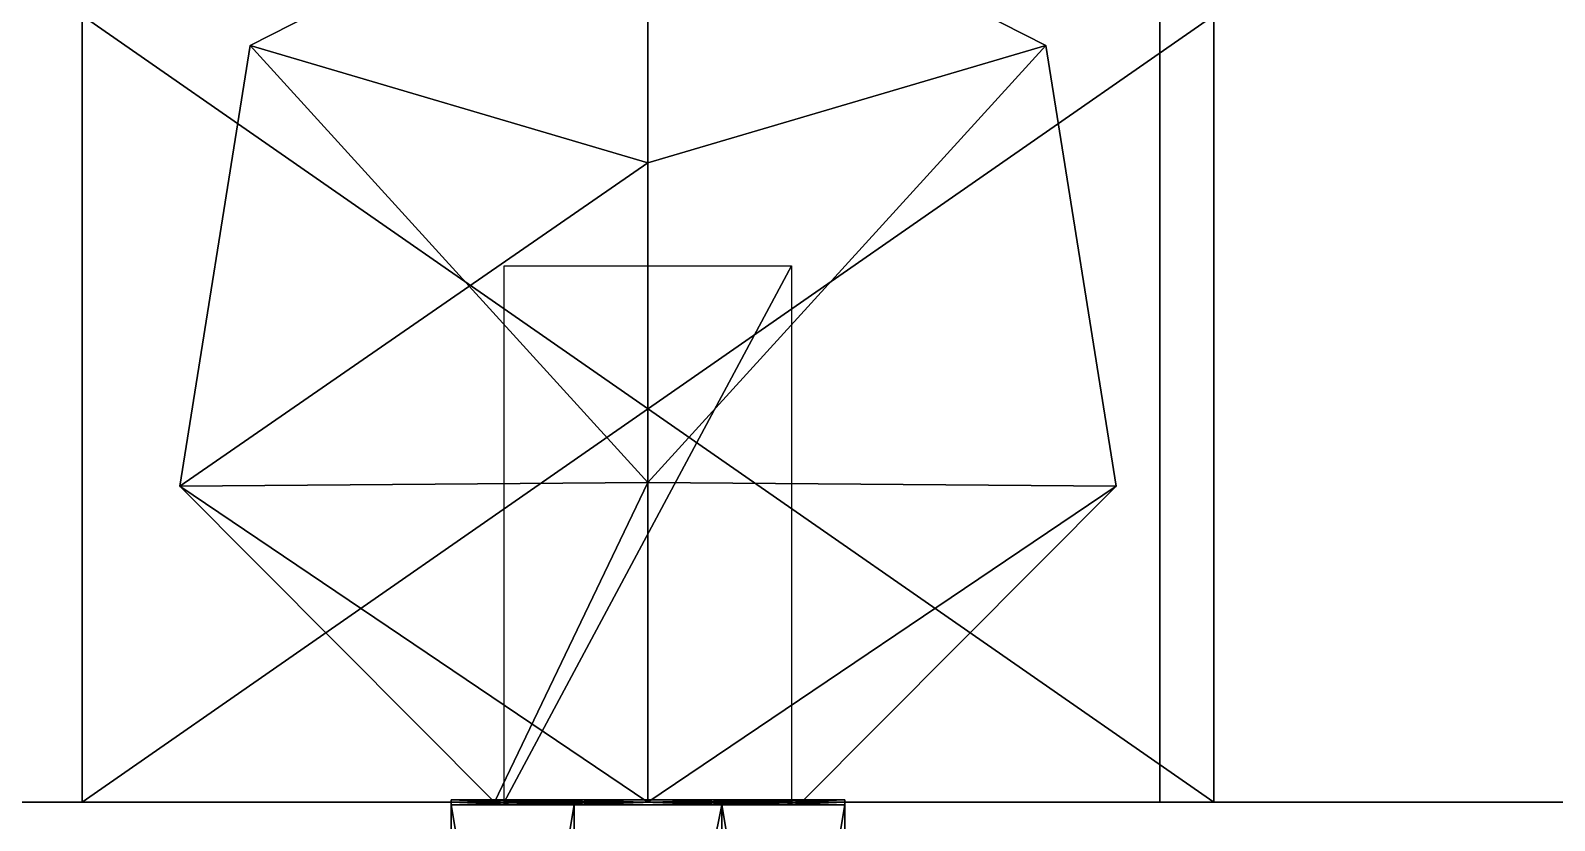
# Model space of a CAD drawing. Extents: x 0 to 4956, y -4930 to 0.
# Drawn here: x 169.05 to 200.02, y -978.37 to -962.31 of the extents above; entities that cross this region are included whole.
import ezdxf

# ---------------------------------------------------------------- set-up
doc = ezdxf.new("R2010")
doc.units = 0
for name, color, linetype in [('LAYER0', 7, 'CONTINUOUS'), ('LAYER147', 7, 'CONTINUOUS'), ('LAYER151', 7, 'CONTINUOUS'), ('LAYER160', 7, 'CONTINUOUS'), ('LAYER172', 7, 'CONTINUOUS'), ('LAYER174', 7, 'CONTINUOUS'), ('LAYER181', 7, 'CONTINUOUS'), ('LAYER182', 254, 'CONTINUOUS'), ('LAYER272', 7, 'CONTINUOUS'), ('LAYER279', 7, 'CONTINUOUS'), ('LAYER280', 254, 'CONTINUOUS'), ('LAYER286', 7, 'CONTINUOUS'), ('LAYER293', 7, 'CONTINUOUS'), ('LAYER294', 254, 'CONTINUOUS'), ('LAYER300', 7, 'CONTINUOUS'), ('LAYER307', 7, 'CONTINUOUS'), ('LAYER308', 254, 'CONTINUOUS'), ('LAYER643', 7, 'CONTINUOUS')]:
    doc.layers.add(name, color=color, linetype=linetype)

msp = doc.modelspace()

# ---------------------------------------------------------------- linework, layer by layer
at = {"layer": 'LAYER0', "invisible_edges": 1}
for points in [[(4956, 0), (0, -4930), (0, 0), (4956, 0)], [(4956, -4930, 5), (0, 0, 5), (0, -4930, 5), (4956, -4930, 5)], [(0, 0, 5), (4956, -4930, 5), (4956, 0, 5), (0, 0, 5)], [(0, -4930), (4956, 0), (4956, -4930), (0, -4930)]]:
    msp.add_3dface(points, dxfattribs=at)
at = {"layer": 'LAYER147', "invisible_edges": 1}
for points in [[(120, -978, 2545), (670, -978, 5), (120, -978, 5), (120, -978, 2545)], [(670, -978, 5), (120, -978, 2545), (670, -978, 2545), (670, -978, 5)], [(120, -996, 5), (670, -978, 5), (670, -996, 5), (120, -996, 5)], [(670, -978, 5), (120, -996, 5), (120, -978, 5), (670, -978, 5)], [(120, -978, 2545), (670, -996, 2545), (670, -978, 2545), (120, -978, 2545)], [(670, -996, 2545), (120, -978, 2545), (120, -996, 2545), (670, -996, 2545)]]:
    msp.add_3dface(points, dxfattribs=at)
at = {"layer": 'LAYER151', "invisible_edges": 1}
for points in [[(120, -588, 85), (670, -978, 85), (120, -978, 85), (120, -588, 85)], [(670, -978, 85), (120, -588, 85), (670, -588, 85), (670, -978, 85)], [(670, -588, 103), (120, -978, 103), (670, -978, 103), (670, -588, 103)], [(120, -978, 103), (670, -588, 103), (120, -588, 103), (120, -978, 103)], [(120, -978, 103), (670, -978, 85), (670, -978, 103), (120, -978, 103)], [(670, -978, 85), (120, -978, 103), (120, -978, 85), (670, -978, 85)]]:
    msp.add_3dface(points, dxfattribs=at)
at = {"layer": 'LAYER160', "invisible_edges": 1}
for points in [[(120, -978, 2544), (670, -588, 2544), (120, -588, 2544), (120, -978, 2544)], [(670, -588, 2544), (120, -978, 2544), (670, -978, 2544), (670, -588, 2544)], [(670, -978, 2526), (120, -588, 2526), (670, -588, 2526), (670, -978, 2526)], [(120, -588, 2526), (670, -978, 2526), (120, -978, 2526), (120, -588, 2526)], [(120, -978, 2544), (670, -978, 2526), (670, -978, 2544), (120, -978, 2544)], [(670, -978, 2526), (120, -978, 2544), (120, -978, 2526), (670, -978, 2526)]]:
    msp.add_3dface(points, dxfattribs=at)
at = {"layer": 'LAYER172', "invisible_edges": 1}
for points in [[(144.6, -978, 1989), (610, -588, 1989), (144.6, -588, 1989), (144.6, -978, 1989)], [(610, -588, 1989), (144.6, -978, 1989), (610, -978, 1989), (610, -588, 1989)], [(610, -978, 1971), (144.6, -588, 1971), (610, -588, 1971), (610, -978, 1971)], [(144.6, -588, 1971), (610, -978, 1971), (144.6, -978, 1971), (144.6, -588, 1971)], [(144.6, -978, 1989), (610, -978, 1971), (610, -978, 1989), (144.6, -978, 1989)], [(610, -978, 1971), (144.6, -978, 1989), (144.6, -978, 1971), (610, -978, 1971)]]:
    msp.add_3dface(points, dxfattribs=at)
at = {"layer": 'LAYER174', "invisible_edges": 1}
for points in [[(144.6, -978, 871), (610, -588, 871), (144.6, -588, 871), (144.6, -978, 871)], [(610, -588, 871), (144.6, -978, 871), (610, -978, 871), (610, -588, 871)], [(610, -978, 853), (144.6, -588, 853), (610, -588, 853), (610, -978, 853)], [(144.6, -588, 853), (610, -978, 853), (144.6, -978, 853), (144.6, -588, 853)], [(144.6, -978, 871), (610, -978, 853), (610, -978, 871), (144.6, -978, 871)], [(610, -978, 853), (144.6, -978, 871), (144.6, -978, 853), (610, -978, 853)]]:
    msp.add_3dface(points, dxfattribs=at)
at = {"layer": 'LAYER181'}
for points in [[(173.5165, -962.613, 867), (181.6, -965, 867), (181.6, -958.5, 867), (173.5165, -962.613, 867)], [(181.6, -958.5, 853), (173.5165, -962.613, 867), (181.6, -958.5, 867), (181.6, -958.5, 853)], [(173.5165, -962.613, 853), (173.5165, -962.613, 867), (181.6, -958.5, 853), (173.5165, -962.613, 853)], [(181.6, -958.5, 853), (173.5165, -962.613, 867), (173.5165, -962.613, 853), (181.6, -958.5, 853)], [(181.6, -958.5, 867), (173.5165, -962.613, 867), (181.6, -958.5, 853), (181.6, -958.5, 867)], [(173.5165, -962.613, 867), (181.6, -958.5, 867), (181.6, -965, 867), (173.5165, -962.613, 867)], [(181.6, -965, 867), (189.6835, -962.613, 867), (181.6, -958.5, 867), (181.6, -965, 867)], [(181.6, -958.5, 867), (189.6835, -962.613, 853), (181.6, -958.5, 853), (181.6, -958.5, 867)], [(189.6835, -962.613, 867), (189.6835, -962.613, 853), (181.6, -958.5, 867), (189.6835, -962.613, 867)], [(189.6835, -962.613, 853), (181.6, -958.5, 867), (181.6, -958.5, 853), (189.6835, -962.613, 853)], [(189.6835, -962.613, 867), (181.6, -958.5, 867), (189.6835, -962.613, 853), (189.6835, -962.613, 867)], [(189.6835, -962.613, 867), (181.6, -958.5, 867), (181.6, -965, 867), (189.6835, -962.613, 867)], [(170.1, -978, 851.01), (193.1, -962, 851.01), (193.1, -978, 851.01), (170.1, -978, 851.01)], [(170.1, -962, 851.01), (193.1, -962, 851.01), (170.1, -978, 851.01), (170.1, -962, 851.01)], [(170.1, -978, 853), (193.1, -962, 853), (193.1, -978, 853), (170.1, -978, 853)], [(170.1, -962, 853), (193.1, -962, 853), (170.1, -978, 853), (170.1, -962, 853)], [(170.1, -962, 853), (170.1, -978, 851.01), (170.1, -962, 851.01), (170.1, -962, 853)], [(170.1, -978, 853), (170.1, -978, 851.01), (170.1, -962, 853), (170.1, -978, 853)], [(193.1, -962, 851.01), (170.1, -978, 851.01), (170.1, -962, 851.01), (193.1, -962, 851.01)], [(193.1, -978, 851.01), (170.1, -978, 851.01), (193.1, -962, 851.01), (193.1, -978, 851.01)], [(170.1, -978, 851.01), (170.1, -962, 853), (170.1, -962, 851.01), (170.1, -978, 851.01)], [(170.1, -978, 853), (170.1, -962, 853), (170.1, -978, 851.01), (170.1, -978, 853)], [(170.1, -962, 853), (193.1, -978, 853), (193.1, -962, 853), (170.1, -962, 853)], [(170.1, -978, 853), (193.1, -978, 853), (170.1, -962, 853), (170.1, -978, 853)], [(193.1, -962, 851.01), (193.1, -978, 853), (193.1, -978, 851.01), (193.1, -962, 851.01)], [(193.1, -962, 853), (193.1, -978, 853), (193.1, -962, 851.01), (193.1, -962, 853)], [(193.1, -978, 853), (193.1, -962, 851.01), (193.1, -962, 853), (193.1, -978, 853)], [(193.1, -978, 851.01), (193.1, -962, 851.01), (193.1, -978, 853), (193.1, -978, 851.01)], [(172.0825, -971.5686, 867), (181.6, -965, 867), (173.5165, -962.613, 867), (172.0825, -971.5686, 867)], [(173.5165, -962.613, 853), (172.0825, -971.5686, 867), (173.5165, -962.613, 867), (173.5165, -962.613, 853)], [(172.0825, -971.5686, 853), (172.0825, -971.5686, 867), (173.5165, -962.613, 853), (172.0825, -971.5686, 853)], [(173.5165, -962.613, 853), (172.0825, -971.5686, 867), (172.0825, -971.5686, 853), (173.5165, -962.613, 853)], [(173.5165, -962.613, 867), (172.0825, -971.5686, 867), (173.5165, -962.613, 853), (173.5165, -962.613, 867)], [(172.0825, -971.5686, 867), (173.5165, -962.613, 867), (181.6, -971.5, 867), (172.0825, -971.5686, 867)], [(181.6, -971.5, 867), (173.5165, -962.613, 867), (181.6, -965, 867), (181.6, -971.5, 867)], [(181.6, -971.5, 867), (189.6835, -962.613, 867), (181.6, -965, 867), (181.6, -971.5, 867)], [(191.1176, -971.5686, 867), (189.6835, -962.613, 867), (181.6, -971.5, 867), (191.1176, -971.5686, 867)], [(181.6, -971.5, 867), (189.6835, -962.613, 867), (181.6, -965, 867), (181.6, -971.5, 867)], [(191.1176, -971.5686, 867), (189.6835, -962.613, 867), (181.6, -971.5, 867), (191.1176, -971.5686, 867)], [(189.6835, -962.613, 867), (191.1176, -971.5686, 853), (189.6835, -962.613, 853), (189.6835, -962.613, 867)], [(191.1176, -971.5686, 867), (191.1176, -971.5686, 853), (189.6835, -962.613, 867), (191.1176, -971.5686, 867)], [(191.1176, -971.5686, 853), (189.6835, -962.613, 867), (189.6835, -962.613, 853), (191.1176, -971.5686, 853)], [(191.1176, -971.5686, 867), (189.6835, -962.613, 867), (191.1176, -971.5686, 853), (191.1176, -971.5686, 867)], [(181.6, -971.5, 867), (181.6, -965, 867), (172.0825, -971.5686, 867), (181.6, -971.5, 867)], [(184.5198, -967.0916, 851), (178.6802, -978, 851), (178.6802, -967.0916, 851), (184.5198, -967.0916, 851)], [(184.5198, -978, 851), (178.6802, -978, 851), (184.5198, -967.0916, 851), (184.5198, -978, 851)], [(178.4775, -978, 867), (181.6, -971.5, 867), (172.0825, -971.5686, 867), (178.4775, -978, 867)], [(181.6, -978, 867), (172.0825, -971.5686, 867), (181.6, -971.5, 867), (181.6, -978, 867)], [(172.0825, -971.5686, 853), (178.4775, -978, 867), (172.0825, -971.5686, 867), (172.0825, -971.5686, 853)], [(178.4775, -978, 853), (178.4775, -978, 867), (172.0825, -971.5686, 853), (178.4775, -978, 853)], [(172.0825, -971.5686, 853), (178.4775, -978, 867), (178.4775, -978, 853), (172.0825, -971.5686, 853)], [(172.0825, -971.5686, 867), (178.4775, -978, 867), (172.0825, -971.5686, 853), (172.0825, -971.5686, 867)], [(178.4775, -978, 867), (172.0825, -971.5686, 867), (181.6, -978, 867), (178.4775, -978, 867)], [(181.6, -978, 867), (181.6, -971.5, 867), (178.4775, -978, 867), (181.6, -978, 867)], [(181.6, -978, 867), (191.1176, -971.5686, 867), (181.6, -971.5, 867), (181.6, -978, 867)], [(181.6, -978, 867), (191.1176, -971.5686, 867), (181.6, -971.5, 867), (181.6, -978, 867)], [(184.7225, -978, 867), (191.1176, -971.5686, 867), (181.6, -978, 867), (184.7225, -978, 867)], [(184.7225, -978, 867), (191.1176, -971.5686, 867), (181.6, -978, 867), (184.7225, -978, 867)], [(191.1176, -971.5686, 853), (184.7225, -978, 867), (184.7225, -978, 853), (191.1176, -971.5686, 853)], [(191.1176, -971.5686, 867), (184.7225, -978, 867), (191.1176, -971.5686, 853), (191.1176, -971.5686, 867)], [(184.7225, -978, 853), (191.1176, -971.5686, 867), (191.1176, -971.5686, 853), (184.7225, -978, 853)], [(184.7225, -978, 867), (191.1176, -971.5686, 867), (184.7225, -978, 853), (184.7225, -978, 867)], [(193.1, -978, 851.01), (170.1, -978, 853), (170.1, -978, 851.01), (193.1, -978, 851.01)], [(193.1, -978, 853), (170.1, -978, 853), (193.1, -978, 851.01), (193.1, -978, 853)], [(170.1, -978, 851.01), (193.1, -978, 853), (193.1, -978, 851.01), (170.1, -978, 851.01)], [(170.1, -978, 853), (193.1, -978, 853), (170.1, -978, 851.01), (170.1, -978, 853)], [(184.7225, -978, 867), (178.4775, -978, 853), (184.7225, -978, 853), (184.7225, -978, 867)], [(178.4775, -978, 867), (178.4775, -978, 853), (184.7225, -978, 867), (178.4775, -978, 867)], [(178.4775, -978, 853), (184.7225, -978, 867), (184.7225, -978, 853), (178.4775, -978, 853)], [(178.4775, -978, 867), (184.7225, -978, 867), (178.4775, -978, 853), (178.4775, -978, 867)]]:
    msp.add_3dface(points, dxfattribs=at)
at = {"layer": 'LAYER182'}
for points in [[(180.1, -977.95, 861.8301), (177.6, -978.05, 858.5), (180.1, -978.05, 861.8301), (180.1, -977.95, 861.8301)], [(177.6, -977.95, 858.5), (177.6, -978.05, 858.5), (180.1, -977.95, 861.8301), (177.6, -977.95, 858.5)], [(177.6, -977.95, 858.5), (180.1, -978.05, 855.1699), (177.6, -978.05, 858.5), (177.6, -977.95, 858.5)], [(180.1, -977.95, 855.1699), (180.1, -978.05, 855.1699), (177.6, -977.95, 858.5), (180.1, -977.95, 855.1699)], [(185.6, -977.95, 862.5), (177.6, -977.95, 854.5), (177.6, -977.95, 862.5), (185.6, -977.95, 862.5)], [(185.6, -977.95, 854.5), (177.6, -977.95, 854.5), (185.6, -977.95, 862.5), (185.6, -977.95, 854.5)], [(177.6, -978.05, 854.5), (185.6, -977.95, 854.5), (185.6, -978.05, 854.5), (177.6, -978.05, 854.5)], [(177.6, -977.95, 854.5), (185.6, -977.95, 854.5), (177.6, -978.05, 854.5), (177.6, -977.95, 854.5)], [(185.6, -978.05, 862.5), (177.6, -977.95, 862.5), (177.6, -978.05, 862.5), (185.6, -978.05, 862.5)], [(185.6, -977.95, 862.5), (177.6, -977.95, 862.5), (185.6, -978.05, 862.5), (185.6, -977.95, 862.5)], [(177.6, -978.05, 854.5), (177.6, -977.95, 862.5), (177.6, -977.95, 854.5), (177.6, -978.05, 854.5)], [(177.6, -978.05, 862.5), (177.6, -977.95, 862.5), (177.6, -978.05, 854.5), (177.6, -978.05, 862.5)], [(180.1, -978.05, 861.8301), (177.6, -992.95, 858.5), (180.1, -992.95, 861.8301), (180.1, -978.05, 861.8301)], [(177.6, -978.05, 858.5), (177.6, -992.95, 858.5), (180.1, -978.05, 861.8301), (177.6, -978.05, 858.5)], [(177.6, -978.05, 858.5), (180.1, -992.95, 855.1699), (177.6, -992.95, 858.5), (177.6, -978.05, 858.5)], [(180.1, -978.05, 855.1699), (180.1, -992.95, 855.1699), (177.6, -978.05, 858.5), (180.1, -978.05, 855.1699)], [(177.6, -978.05, 862.5), (185.6, -978.05, 854.5), (185.6, -978.05, 862.5), (177.6, -978.05, 862.5)], [(177.6, -978.05, 854.5), (185.6, -978.05, 854.5), (177.6, -978.05, 862.5), (177.6, -978.05, 854.5)], [(180.1, -977.95, 861.8301), (183.1, -978.05, 861.8301), (183.1, -977.95, 861.8301), (180.1, -977.95, 861.8301)], [(180.1, -978.05, 861.8301), (183.1, -978.05, 861.8301), (180.1, -977.95, 861.8301), (180.1, -978.05, 861.8301)], [(180.1, -978.05, 855.1699), (183.1, -977.95, 855.1699), (183.1, -978.05, 855.1699), (180.1, -978.05, 855.1699)], [(180.1, -977.95, 855.1699), (183.1, -977.95, 855.1699), (180.1, -978.05, 855.1699), (180.1, -977.95, 855.1699)], [(180.1, -992.95, 861.8301), (183.1, -978.05, 861.8301), (180.1, -978.05, 861.8301), (180.1, -992.95, 861.8301)], [(183.1, -992.95, 861.8301), (183.1, -978.05, 861.8301), (180.1, -992.95, 861.8301), (183.1, -992.95, 861.8301)], [(180.1, -992.95, 855.1699), (183.1, -978.05, 855.1699), (183.1, -992.95, 855.1699), (180.1, -992.95, 855.1699)], [(180.1, -978.05, 855.1699), (183.1, -978.05, 855.1699), (180.1, -992.95, 855.1699), (180.1, -978.05, 855.1699)], [(183.1, -978.05, 861.8301), (185.6, -977.95, 858.5), (183.1, -977.95, 861.8301), (183.1, -978.05, 861.8301)], [(185.6, -978.05, 858.5), (185.6, -977.95, 858.5), (183.1, -978.05, 861.8301), (185.6, -978.05, 858.5)], [(185.6, -978.05, 858.5), (183.1, -977.95, 855.1699), (185.6, -977.95, 858.5), (185.6, -978.05, 858.5)], [(183.1, -978.05, 855.1699), (183.1, -977.95, 855.1699), (185.6, -978.05, 858.5), (183.1, -978.05, 855.1699)], [(183.1, -992.95, 861.8301), (185.6, -978.05, 858.5), (183.1, -978.05, 861.8301), (183.1, -992.95, 861.8301)], [(185.6, -992.95, 858.5), (185.6, -978.05, 858.5), (183.1, -992.95, 861.8301), (185.6, -992.95, 858.5)], [(185.6, -992.95, 858.5), (183.1, -978.05, 855.1699), (185.6, -978.05, 858.5), (185.6, -992.95, 858.5)], [(183.1, -992.95, 855.1699), (183.1, -978.05, 855.1699), (185.6, -992.95, 858.5), (183.1, -992.95, 855.1699)], [(185.6, -978.05, 862.5), (185.6, -977.95, 854.5), (185.6, -977.95, 862.5), (185.6, -978.05, 862.5)], [(185.6, -978.05, 854.5), (185.6, -977.95, 854.5), (185.6, -978.05, 862.5), (185.6, -978.05, 854.5)]]:
    msp.add_3dface(points, dxfattribs=at)
at = {"layer": 'LAYER272', "invisible_edges": 1}
for points in [[(144.6, -978, 487), (610, -588, 487), (144.6, -588, 487), (144.6, -978, 487)], [(610, -588, 487), (144.6, -978, 487), (610, -978, 487), (610, -588, 487)], [(610, -978, 469), (144.6, -588, 469), (610, -588, 469), (610, -978, 469)], [(144.6, -588, 469), (610, -978, 469), (144.6, -978, 469), (144.6, -588, 469)], [(144.6, -978, 487), (610, -978, 469), (610, -978, 487), (144.6, -978, 487)], [(610, -978, 469), (144.6, -978, 487), (144.6, -978, 469), (610, -978, 469)]]:
    msp.add_3dface(points, dxfattribs=at)
at = {"layer": 'LAYER279'}
for points in [[(173.5165, -962.613, 483), (181.6, -965, 483), (181.6, -958.5, 483), (173.5165, -962.613, 483)], [(181.6, -958.5, 469), (173.5165, -962.613, 483), (181.6, -958.5, 483), (181.6, -958.5, 469)], [(173.5165, -962.613, 469), (173.5165, -962.613, 483), (181.6, -958.5, 469), (173.5165, -962.613, 469)], [(181.6, -958.5, 469), (173.5165, -962.613, 483), (173.5165, -962.613, 469), (181.6, -958.5, 469)], [(181.6, -958.5, 483), (173.5165, -962.613, 483), (181.6, -958.5, 469), (181.6, -958.5, 483)], [(173.5165, -962.613, 483), (181.6, -958.5, 483), (181.6, -965, 483), (173.5165, -962.613, 483)], [(181.6, -965, 483), (189.6835, -962.613, 483), (181.6, -958.5, 483), (181.6, -965, 483)], [(181.6, -958.5, 483), (189.6835, -962.613, 469), (181.6, -958.5, 469), (181.6, -958.5, 483)], [(189.6835, -962.613, 483), (189.6835, -962.613, 469), (181.6, -958.5, 483), (189.6835, -962.613, 483)], [(189.6835, -962.613, 469), (181.6, -958.5, 483), (181.6, -958.5, 469), (189.6835, -962.613, 469)], [(189.6835, -962.613, 483), (181.6, -958.5, 483), (189.6835, -962.613, 469), (189.6835, -962.613, 483)], [(189.6835, -962.613, 483), (181.6, -958.5, 483), (181.6, -965, 483), (189.6835, -962.613, 483)], [(170.1, -978, 467.01), (193.1, -962, 467.01), (193.1, -978, 467.01), (170.1, -978, 467.01)], [(170.1, -962, 467.01), (193.1, -962, 467.01), (170.1, -978, 467.01), (170.1, -962, 467.01)], [(170.1, -978, 469), (193.1, -962, 469), (193.1, -978, 469), (170.1, -978, 469)], [(170.1, -962, 469), (193.1, -962, 469), (170.1, -978, 469), (170.1, -962, 469)], [(170.1, -962, 469), (170.1, -978, 467.01), (170.1, -962, 467.01), (170.1, -962, 469)], [(170.1, -978, 469), (170.1, -978, 467.01), (170.1, -962, 469), (170.1, -978, 469)], [(193.1, -962, 467.01), (170.1, -978, 467.01), (170.1, -962, 467.01), (193.1, -962, 467.01)], [(193.1, -978, 467.01), (170.1, -978, 467.01), (193.1, -962, 467.01), (193.1, -978, 467.01)], [(170.1, -978, 467.01), (170.1, -962, 469), (170.1, -962, 467.01), (170.1, -978, 467.01)], [(170.1, -978, 469), (170.1, -962, 469), (170.1, -978, 467.01), (170.1, -978, 469)], [(170.1, -962, 469), (193.1, -978, 469), (193.1, -962, 469), (170.1, -962, 469)], [(170.1, -978, 469), (193.1, -978, 469), (170.1, -962, 469), (170.1, -978, 469)], [(193.1, -962, 467.01), (193.1, -978, 469), (193.1, -978, 467.01), (193.1, -962, 467.01)], [(193.1, -962, 469), (193.1, -978, 469), (193.1, -962, 467.01), (193.1, -962, 469)], [(193.1, -978, 469), (193.1, -962, 467.01), (193.1, -962, 469), (193.1, -978, 469)], [(193.1, -978, 467.01), (193.1, -962, 467.01), (193.1, -978, 469), (193.1, -978, 467.01)], [(172.0825, -971.5686, 483), (181.6, -965, 483), (173.5165, -962.613, 483), (172.0825, -971.5686, 483)], [(173.5165, -962.613, 469), (172.0825, -971.5686, 483), (173.5165, -962.613, 483), (173.5165, -962.613, 469)], [(172.0825, -971.5686, 469), (172.0825, -971.5686, 483), (173.5165, -962.613, 469), (172.0825, -971.5686, 469)], [(173.5165, -962.613, 469), (172.0825, -971.5686, 483), (172.0825, -971.5686, 469), (173.5165, -962.613, 469)], [(173.5165, -962.613, 483), (172.0825, -971.5686, 483), (173.5165, -962.613, 469), (173.5165, -962.613, 483)], [(172.0825, -971.5686, 483), (173.5165, -962.613, 483), (181.6, -971.5, 483), (172.0825, -971.5686, 483)], [(181.6, -971.5, 483), (173.5165, -962.613, 483), (181.6, -965, 483), (181.6, -971.5, 483)], [(181.6, -971.5, 483), (189.6835, -962.613, 483), (181.6, -965, 483), (181.6, -971.5, 483)], [(191.1176, -971.5686, 483), (189.6835, -962.613, 483), (181.6, -971.5, 483), (191.1176, -971.5686, 483)], [(181.6, -971.5, 483), (189.6835, -962.613, 483), (181.6, -965, 483), (181.6, -971.5, 483)], [(191.1176, -971.5686, 483), (189.6835, -962.613, 483), (181.6, -971.5, 483), (191.1176, -971.5686, 483)], [(189.6835, -962.613, 483), (191.1176, -971.5686, 469), (189.6835, -962.613, 469), (189.6835, -962.613, 483)], [(191.1176, -971.5686, 483), (191.1176, -971.5686, 469), (189.6835, -962.613, 483), (191.1176, -971.5686, 483)], [(191.1176, -971.5686, 469), (189.6835, -962.613, 483), (189.6835, -962.613, 469), (191.1176, -971.5686, 469)], [(191.1176, -971.5686, 483), (189.6835, -962.613, 483), (191.1176, -971.5686, 469), (191.1176, -971.5686, 483)], [(181.6, -971.5, 483), (181.6, -965, 483), (172.0825, -971.5686, 483), (181.6, -971.5, 483)], [(184.5198, -967.0916, 467), (178.6802, -978, 467), (178.6802, -967.0916, 467), (184.5198, -967.0916, 467)], [(184.5198, -978, 467), (178.6802, -978, 467), (184.5198, -967.0916, 467), (184.5198, -978, 467)], [(178.4775, -978, 483), (181.6, -971.5, 483), (172.0825, -971.5686, 483), (178.4775, -978, 483)], [(181.6, -978, 483), (172.0825, -971.5686, 483), (181.6, -971.5, 483), (181.6, -978, 483)], [(172.0825, -971.5686, 469), (178.4775, -978, 483), (172.0825, -971.5686, 483), (172.0825, -971.5686, 469)], [(178.4775, -978, 469), (178.4775, -978, 483), (172.0825, -971.5686, 469), (178.4775, -978, 469)], [(172.0825, -971.5686, 469), (178.4775, -978, 483), (178.4775, -978, 469), (172.0825, -971.5686, 469)], [(172.0825, -971.5686, 483), (178.4775, -978, 483), (172.0825, -971.5686, 469), (172.0825, -971.5686, 483)], [(178.4775, -978, 483), (172.0825, -971.5686, 483), (181.6, -978, 483), (178.4775, -978, 483)], [(181.6, -978, 483), (181.6, -971.5, 483), (178.4775, -978, 483), (181.6, -978, 483)], [(181.6, -978, 483), (191.1176, -971.5686, 483), (181.6, -971.5, 483), (181.6, -978, 483)], [(181.6, -978, 483), (191.1176, -971.5686, 483), (181.6, -971.5, 483), (181.6, -978, 483)], [(184.7225, -978, 483), (191.1176, -971.5686, 483), (181.6, -978, 483), (184.7225, -978, 483)], [(184.7225, -978, 483), (191.1176, -971.5686, 483), (181.6, -978, 483), (184.7225, -978, 483)], [(191.1176, -971.5686, 469), (184.7225, -978, 483), (184.7225, -978, 469), (191.1176, -971.5686, 469)], [(191.1176, -971.5686, 483), (184.7225, -978, 483), (191.1176, -971.5686, 469), (191.1176, -971.5686, 483)], [(184.7225, -978, 469), (191.1176, -971.5686, 483), (191.1176, -971.5686, 469), (184.7225, -978, 469)], [(184.7225, -978, 483), (191.1176, -971.5686, 483), (184.7225, -978, 469), (184.7225, -978, 483)], [(193.1, -978, 467.01), (170.1, -978, 469), (170.1, -978, 467.01), (193.1, -978, 467.01)], [(193.1, -978, 469), (170.1, -978, 469), (193.1, -978, 467.01), (193.1, -978, 469)], [(170.1, -978, 467.01), (193.1, -978, 469), (193.1, -978, 467.01), (170.1, -978, 467.01)], [(170.1, -978, 469), (193.1, -978, 469), (170.1, -978, 467.01), (170.1, -978, 469)], [(184.7225, -978, 483), (178.4775, -978, 469), (184.7225, -978, 469), (184.7225, -978, 483)], [(178.4775, -978, 483), (178.4775, -978, 469), (184.7225, -978, 483), (178.4775, -978, 483)], [(178.4775, -978, 469), (184.7225, -978, 483), (184.7225, -978, 469), (178.4775, -978, 469)], [(178.4775, -978, 483), (184.7225, -978, 483), (178.4775, -978, 469), (178.4775, -978, 483)]]:
    msp.add_3dface(points, dxfattribs=at)
at = {"layer": 'LAYER280'}
for points in [[(180.1, -977.95, 477.8301), (177.6, -978.05, 474.5), (180.1, -978.05, 477.8301), (180.1, -977.95, 477.8301)], [(177.6, -977.95, 474.5), (177.6, -978.05, 474.5), (180.1, -977.95, 477.8301), (177.6, -977.95, 474.5)], [(177.6, -977.95, 474.5), (180.1, -978.05, 471.1699), (177.6, -978.05, 474.5), (177.6, -977.95, 474.5)], [(180.1, -977.95, 471.1699), (180.1, -978.05, 471.1699), (177.6, -977.95, 474.5), (180.1, -977.95, 471.1699)], [(185.6, -977.95, 478.5), (177.6, -977.95, 470.5), (177.6, -977.95, 478.5), (185.6, -977.95, 478.5)], [(185.6, -977.95, 470.5), (177.6, -977.95, 470.5), (185.6, -977.95, 478.5), (185.6, -977.95, 470.5)], [(177.6, -978.05, 470.5), (185.6, -977.95, 470.5), (185.6, -978.05, 470.5), (177.6, -978.05, 470.5)], [(177.6, -977.95, 470.5), (185.6, -977.95, 470.5), (177.6, -978.05, 470.5), (177.6, -977.95, 470.5)], [(185.6, -978.05, 478.5), (177.6, -977.95, 478.5), (177.6, -978.05, 478.5), (185.6, -978.05, 478.5)], [(185.6, -977.95, 478.5), (177.6, -977.95, 478.5), (185.6, -978.05, 478.5), (185.6, -977.95, 478.5)], [(177.6, -978.05, 470.5), (177.6, -977.95, 478.5), (177.6, -977.95, 470.5), (177.6, -978.05, 470.5)], [(177.6, -978.05, 478.5), (177.6, -977.95, 478.5), (177.6, -978.05, 470.5), (177.6, -978.05, 478.5)], [(180.1, -978.05, 477.8301), (177.6, -992.95, 474.5), (180.1, -992.95, 477.8301), (180.1, -978.05, 477.8301)], [(177.6, -978.05, 474.5), (177.6, -992.95, 474.5), (180.1, -978.05, 477.8301), (177.6, -978.05, 474.5)], [(177.6, -978.05, 474.5), (180.1, -992.95, 471.1699), (177.6, -992.95, 474.5), (177.6, -978.05, 474.5)], [(180.1, -978.05, 471.1699), (180.1, -992.95, 471.1699), (177.6, -978.05, 474.5), (180.1, -978.05, 471.1699)], [(177.6, -978.05, 478.5), (185.6, -978.05, 470.5), (185.6, -978.05, 478.5), (177.6, -978.05, 478.5)], [(177.6, -978.05, 470.5), (185.6, -978.05, 470.5), (177.6, -978.05, 478.5), (177.6, -978.05, 470.5)], [(180.1, -977.95, 477.8301), (183.1, -978.05, 477.8301), (183.1, -977.95, 477.8301), (180.1, -977.95, 477.8301)], [(180.1, -978.05, 477.8301), (183.1, -978.05, 477.8301), (180.1, -977.95, 477.8301), (180.1, -978.05, 477.8301)], [(180.1, -978.05, 471.1699), (183.1, -977.95, 471.1699), (183.1, -978.05, 471.1699), (180.1, -978.05, 471.1699)], [(180.1, -977.95, 471.1699), (183.1, -977.95, 471.1699), (180.1, -978.05, 471.1699), (180.1, -977.95, 471.1699)], [(180.1, -992.95, 477.8301), (183.1, -978.05, 477.8301), (180.1, -978.05, 477.8301), (180.1, -992.95, 477.8301)], [(183.1, -992.95, 477.8301), (183.1, -978.05, 477.8301), (180.1, -992.95, 477.8301), (183.1, -992.95, 477.8301)], [(180.1, -992.95, 471.1699), (183.1, -978.05, 471.1699), (183.1, -992.95, 471.1699), (180.1, -992.95, 471.1699)], [(180.1, -978.05, 471.1699), (183.1, -978.05, 471.1699), (180.1, -992.95, 471.1699), (180.1, -978.05, 471.1699)], [(183.1, -978.05, 477.8301), (185.6, -977.95, 474.5), (183.1, -977.95, 477.8301), (183.1, -978.05, 477.8301)], [(185.6, -978.05, 474.5), (185.6, -977.95, 474.5), (183.1, -978.05, 477.8301), (185.6, -978.05, 474.5)], [(185.6, -978.05, 474.5), (183.1, -977.95, 471.1699), (185.6, -977.95, 474.5), (185.6, -978.05, 474.5)], [(183.1, -978.05, 471.1699), (183.1, -977.95, 471.1699), (185.6, -978.05, 474.5), (183.1, -978.05, 471.1699)], [(183.1, -992.95, 477.8301), (185.6, -978.05, 474.5), (183.1, -978.05, 477.8301), (183.1, -992.95, 477.8301)], [(185.6, -992.95, 474.5), (185.6, -978.05, 474.5), (183.1, -992.95, 477.8301), (185.6, -992.95, 474.5)], [(185.6, -992.95, 474.5), (183.1, -978.05, 471.1699), (185.6, -978.05, 474.5), (185.6, -992.95, 474.5)], [(183.1, -992.95, 471.1699), (183.1, -978.05, 471.1699), (185.6, -992.95, 474.5), (183.1, -992.95, 471.1699)], [(185.6, -978.05, 478.5), (185.6, -977.95, 470.5), (185.6, -977.95, 478.5), (185.6, -978.05, 478.5)], [(185.6, -978.05, 470.5), (185.6, -977.95, 470.5), (185.6, -978.05, 478.5), (185.6, -978.05, 470.5)]]:
    msp.add_3dface(points, dxfattribs=at)
at = {"layer": 'LAYER286', "invisible_edges": 1}
for points in [[(144.6, -978, 1245), (610, -588, 1245), (144.6, -588, 1245), (144.6, -978, 1245)], [(610, -588, 1245), (144.6, -978, 1245), (610, -978, 1245), (610, -588, 1245)], [(610, -978, 1227), (144.6, -588, 1227), (610, -588, 1227), (610, -978, 1227)], [(144.6, -588, 1227), (610, -978, 1227), (144.6, -978, 1227), (144.6, -588, 1227)], [(144.6, -978, 1245), (610, -978, 1227), (610, -978, 1245), (144.6, -978, 1245)], [(610, -978, 1227), (144.6, -978, 1245), (144.6, -978, 1227), (610, -978, 1227)]]:
    msp.add_3dface(points, dxfattribs=at)
at = {"layer": 'LAYER293'}
for points in [[(173.5165, -962.613, 1241), (181.6, -965, 1241), (181.6, -958.5, 1241), (173.5165, -962.613, 1241)], [(181.6, -958.5, 1227), (173.5165, -962.613, 1241), (181.6, -958.5, 1241), (181.6, -958.5, 1227)], [(173.5165, -962.613, 1227), (173.5165, -962.613, 1241), (181.6, -958.5, 1227), (173.5165, -962.613, 1227)], [(181.6, -958.5, 1227), (173.5165, -962.613, 1241), (173.5165, -962.613, 1227), (181.6, -958.5, 1227)], [(181.6, -958.5, 1241), (173.5165, -962.613, 1241), (181.6, -958.5, 1227), (181.6, -958.5, 1241)], [(173.5165, -962.613, 1241), (181.6, -958.5, 1241), (181.6, -965, 1241), (173.5165, -962.613, 1241)], [(181.6, -965, 1241), (189.6835, -962.613, 1241), (181.6, -958.5, 1241), (181.6, -965, 1241)], [(181.6, -958.5, 1241), (189.6835, -962.613, 1227), (181.6, -958.5, 1227), (181.6, -958.5, 1241)], [(189.6835, -962.613, 1241), (189.6835, -962.613, 1227), (181.6, -958.5, 1241), (189.6835, -962.613, 1241)], [(189.6835, -962.613, 1227), (181.6, -958.5, 1241), (181.6, -958.5, 1227), (189.6835, -962.613, 1227)], [(189.6835, -962.613, 1241), (181.6, -958.5, 1241), (189.6835, -962.613, 1227), (189.6835, -962.613, 1241)], [(189.6835, -962.613, 1241), (181.6, -958.5, 1241), (181.6, -965, 1241), (189.6835, -962.613, 1241)], [(170.1, -978, 1225.01), (193.1, -962, 1225.01), (193.1, -978, 1225.01), (170.1, -978, 1225.01)], [(170.1, -962, 1225.01), (193.1, -962, 1225.01), (170.1, -978, 1225.01), (170.1, -962, 1225.01)], [(170.1, -978, 1227), (193.1, -962, 1227), (193.1, -978, 1227), (170.1, -978, 1227)], [(170.1, -962, 1227), (193.1, -962, 1227), (170.1, -978, 1227), (170.1, -962, 1227)], [(170.1, -962, 1227), (170.1, -978, 1225.01), (170.1, -962, 1225.01), (170.1, -962, 1227)], [(170.1, -978, 1227), (170.1, -978, 1225.01), (170.1, -962, 1227), (170.1, -978, 1227)], [(193.1, -962, 1225.01), (170.1, -978, 1225.01), (170.1, -962, 1225.01), (193.1, -962, 1225.01)], [(193.1, -978, 1225.01), (170.1, -978, 1225.01), (193.1, -962, 1225.01), (193.1, -978, 1225.01)], [(170.1, -978, 1225.01), (170.1, -962, 1227), (170.1, -962, 1225.01), (170.1, -978, 1225.01)], [(170.1, -978, 1227), (170.1, -962, 1227), (170.1, -978, 1225.01), (170.1, -978, 1227)], [(170.1, -962, 1227), (193.1, -978, 1227), (193.1, -962, 1227), (170.1, -962, 1227)], [(170.1, -978, 1227), (193.1, -978, 1227), (170.1, -962, 1227), (170.1, -978, 1227)], [(193.1, -962, 1225.01), (193.1, -978, 1227), (193.1, -978, 1225.01), (193.1, -962, 1225.01)], [(193.1, -962, 1227), (193.1, -978, 1227), (193.1, -962, 1225.01), (193.1, -962, 1227)], [(193.1, -978, 1227), (193.1, -962, 1225.01), (193.1, -962, 1227), (193.1, -978, 1227)], [(193.1, -978, 1225.01), (193.1, -962, 1225.01), (193.1, -978, 1227), (193.1, -978, 1225.01)], [(172.0825, -971.5686, 1241), (181.6, -965, 1241), (173.5165, -962.613, 1241), (172.0825, -971.5686, 1241)], [(173.5165, -962.613, 1227), (172.0825, -971.5686, 1241), (173.5165, -962.613, 1241), (173.5165, -962.613, 1227)], [(172.0825, -971.5686, 1227), (172.0825, -971.5686, 1241), (173.5165, -962.613, 1227), (172.0825, -971.5686, 1227)], [(173.5165, -962.613, 1227), (172.0825, -971.5686, 1241), (172.0825, -971.5686, 1227), (173.5165, -962.613, 1227)], [(173.5165, -962.613, 1241), (172.0825, -971.5686, 1241), (173.5165, -962.613, 1227), (173.5165, -962.613, 1241)], [(172.0825, -971.5686, 1241), (173.5165, -962.613, 1241), (181.6, -971.5, 1241), (172.0825, -971.5686, 1241)], [(181.6, -971.5, 1241), (173.5165, -962.613, 1241), (181.6, -965, 1241), (181.6, -971.5, 1241)], [(181.6, -971.5, 1241), (189.6835, -962.613, 1241), (181.6, -965, 1241), (181.6, -971.5, 1241)], [(191.1176, -971.5686, 1241), (189.6835, -962.613, 1241), (181.6, -971.5, 1241), (191.1176, -971.5686, 1241)], [(181.6, -971.5, 1241), (189.6835, -962.613, 1241), (181.6, -965, 1241), (181.6, -971.5, 1241)], [(191.1176, -971.5686, 1241), (189.6835, -962.613, 1241), (181.6, -971.5, 1241), (191.1176, -971.5686, 1241)], [(189.6835, -962.613, 1241), (191.1176, -971.5686, 1227), (189.6835, -962.613, 1227), (189.6835, -962.613, 1241)], [(191.1176, -971.5686, 1241), (191.1176, -971.5686, 1227), (189.6835, -962.613, 1241), (191.1176, -971.5686, 1241)], [(191.1176, -971.5686, 1227), (189.6835, -962.613, 1241), (189.6835, -962.613, 1227), (191.1176, -971.5686, 1227)], [(191.1176, -971.5686, 1241), (189.6835, -962.613, 1241), (191.1176, -971.5686, 1227), (191.1176, -971.5686, 1241)], [(181.6, -971.5, 1241), (181.6, -965, 1241), (172.0825, -971.5686, 1241), (181.6, -971.5, 1241)], [(184.5198, -967.0916, 1225), (178.6802, -978, 1225), (178.6802, -967.0916, 1225), (184.5198, -967.0916, 1225)], [(184.5198, -978, 1225), (178.6802, -978, 1225), (184.5198, -967.0916, 1225), (184.5198, -978, 1225)], [(178.4775, -978, 1241), (181.6, -971.5, 1241), (172.0825, -971.5686, 1241), (178.4775, -978, 1241)], [(181.6, -978, 1241), (172.0825, -971.5686, 1241), (181.6, -971.5, 1241), (181.6, -978, 1241)], [(172.0825, -971.5686, 1227), (178.4775, -978, 1241), (172.0825, -971.5686, 1241), (172.0825, -971.5686, 1227)], [(178.4775, -978, 1227), (178.4775, -978, 1241), (172.0825, -971.5686, 1227), (178.4775, -978, 1227)], [(172.0825, -971.5686, 1227), (178.4775, -978, 1241), (178.4775, -978, 1227), (172.0825, -971.5686, 1227)], [(172.0825, -971.5686, 1241), (178.4775, -978, 1241), (172.0825, -971.5686, 1227), (172.0825, -971.5686, 1241)], [(178.4775, -978, 1241), (172.0825, -971.5686, 1241), (181.6, -978, 1241), (178.4775, -978, 1241)], [(181.6, -978, 1241), (181.6, -971.5, 1241), (178.4775, -978, 1241), (181.6, -978, 1241)], [(181.6, -978, 1241), (191.1176, -971.5686, 1241), (181.6, -971.5, 1241), (181.6, -978, 1241)], [(181.6, -978, 1241), (191.1176, -971.5686, 1241), (181.6, -971.5, 1241), (181.6, -978, 1241)], [(184.7225, -978, 1241), (191.1176, -971.5686, 1241), (181.6, -978, 1241), (184.7225, -978, 1241)], [(184.7225, -978, 1241), (191.1176, -971.5686, 1241), (181.6, -978, 1241), (184.7225, -978, 1241)], [(191.1176, -971.5686, 1227), (184.7225, -978, 1241), (184.7225, -978, 1227), (191.1176, -971.5686, 1227)], [(191.1176, -971.5686, 1241), (184.7225, -978, 1241), (191.1176, -971.5686, 1227), (191.1176, -971.5686, 1241)], [(184.7225, -978, 1227), (191.1176, -971.5686, 1241), (191.1176, -971.5686, 1227), (184.7225, -978, 1227)], [(184.7225, -978, 1241), (191.1176, -971.5686, 1241), (184.7225, -978, 1227), (184.7225, -978, 1241)], [(193.1, -978, 1225.01), (170.1, -978, 1227), (170.1, -978, 1225.01), (193.1, -978, 1225.01)], [(193.1, -978, 1227), (170.1, -978, 1227), (193.1, -978, 1225.01), (193.1, -978, 1227)], [(170.1, -978, 1225.01), (193.1, -978, 1227), (193.1, -978, 1225.01), (170.1, -978, 1225.01)], [(170.1, -978, 1227), (193.1, -978, 1227), (170.1, -978, 1225.01), (170.1, -978, 1227)], [(184.7225, -978, 1241), (178.4775, -978, 1227), (184.7225, -978, 1227), (184.7225, -978, 1241)], [(178.4775, -978, 1241), (178.4775, -978, 1227), (184.7225, -978, 1241), (178.4775, -978, 1241)], [(178.4775, -978, 1227), (184.7225, -978, 1241), (184.7225, -978, 1227), (178.4775, -978, 1227)], [(178.4775, -978, 1241), (184.7225, -978, 1241), (178.4775, -978, 1227), (178.4775, -978, 1241)]]:
    msp.add_3dface(points, dxfattribs=at)
at = {"layer": 'LAYER294'}
for points in [[(180.1, -977.95, 1235.83), (177.6, -978.05, 1232.5), (180.1, -978.05, 1235.83), (180.1, -977.95, 1235.83)], [(177.6, -977.95, 1232.5), (177.6, -978.05, 1232.5), (180.1, -977.95, 1235.83), (177.6, -977.95, 1232.5)], [(177.6, -977.95, 1232.5), (180.1, -978.05, 1229.17), (177.6, -978.05, 1232.5), (177.6, -977.95, 1232.5)], [(180.1, -977.95, 1229.17), (180.1, -978.05, 1229.17), (177.6, -977.95, 1232.5), (180.1, -977.95, 1229.17)], [(185.6, -977.95, 1236.5), (177.6, -977.95, 1228.5), (177.6, -977.95, 1236.5), (185.6, -977.95, 1236.5)], [(185.6, -977.95, 1228.5), (177.6, -977.95, 1228.5), (185.6, -977.95, 1236.5), (185.6, -977.95, 1228.5)], [(177.6, -978.05, 1228.5), (185.6, -977.95, 1228.5), (185.6, -978.05, 1228.5), (177.6, -978.05, 1228.5)], [(177.6, -977.95, 1228.5), (185.6, -977.95, 1228.5), (177.6, -978.05, 1228.5), (177.6, -977.95, 1228.5)], [(185.6, -978.05, 1236.5), (177.6, -977.95, 1236.5), (177.6, -978.05, 1236.5), (185.6, -978.05, 1236.5)], [(185.6, -977.95, 1236.5), (177.6, -977.95, 1236.5), (185.6, -978.05, 1236.5), (185.6, -977.95, 1236.5)], [(177.6, -978.05, 1228.5), (177.6, -977.95, 1236.5), (177.6, -977.95, 1228.5), (177.6, -978.05, 1228.5)], [(177.6, -978.05, 1236.5), (177.6, -977.95, 1236.5), (177.6, -978.05, 1228.5), (177.6, -978.05, 1236.5)], [(180.1, -978.05, 1235.83), (177.6, -992.95, 1232.5), (180.1, -992.95, 1235.83), (180.1, -978.05, 1235.83)], [(177.6, -978.05, 1232.5), (177.6, -992.95, 1232.5), (180.1, -978.05, 1235.83), (177.6, -978.05, 1232.5)], [(177.6, -978.05, 1232.5), (180.1, -992.95, 1229.17), (177.6, -992.95, 1232.5), (177.6, -978.05, 1232.5)], [(180.1, -978.05, 1229.17), (180.1, -992.95, 1229.17), (177.6, -978.05, 1232.5), (180.1, -978.05, 1229.17)], [(177.6, -978.05, 1236.5), (185.6, -978.05, 1228.5), (185.6, -978.05, 1236.5), (177.6, -978.05, 1236.5)], [(177.6, -978.05, 1228.5), (185.6, -978.05, 1228.5), (177.6, -978.05, 1236.5), (177.6, -978.05, 1228.5)], [(180.1, -977.95, 1235.83), (183.1, -978.05, 1235.83), (183.1, -977.95, 1235.83), (180.1, -977.95, 1235.83)], [(180.1, -978.05, 1235.83), (183.1, -978.05, 1235.83), (180.1, -977.95, 1235.83), (180.1, -978.05, 1235.83)], [(180.1, -978.05, 1229.17), (183.1, -977.95, 1229.17), (183.1, -978.05, 1229.17), (180.1, -978.05, 1229.17)], [(180.1, -977.95, 1229.17), (183.1, -977.95, 1229.17), (180.1, -978.05, 1229.17), (180.1, -977.95, 1229.17)], [(180.1, -992.95, 1235.83), (183.1, -978.05, 1235.83), (180.1, -978.05, 1235.83), (180.1, -992.95, 1235.83)], [(183.1, -992.95, 1235.83), (183.1, -978.05, 1235.83), (180.1, -992.95, 1235.83), (183.1, -992.95, 1235.83)], [(180.1, -992.95, 1229.17), (183.1, -978.05, 1229.17), (183.1, -992.95, 1229.17), (180.1, -992.95, 1229.17)], [(180.1, -978.05, 1229.17), (183.1, -978.05, 1229.17), (180.1, -992.95, 1229.17), (180.1, -978.05, 1229.17)], [(183.1, -978.05, 1235.83), (185.6, -977.95, 1232.5), (183.1, -977.95, 1235.83), (183.1, -978.05, 1235.83)], [(185.6, -978.05, 1232.5), (185.6, -977.95, 1232.5), (183.1, -978.05, 1235.83), (185.6, -978.05, 1232.5)], [(185.6, -978.05, 1232.5), (183.1, -977.95, 1229.17), (185.6, -977.95, 1232.5), (185.6, -978.05, 1232.5)], [(183.1, -978.05, 1229.17), (183.1, -977.95, 1229.17), (185.6, -978.05, 1232.5), (183.1, -978.05, 1229.17)], [(183.1, -992.95, 1235.83), (185.6, -978.05, 1232.5), (183.1, -978.05, 1235.83), (183.1, -992.95, 1235.83)], [(185.6, -992.95, 1232.5), (185.6, -978.05, 1232.5), (183.1, -992.95, 1235.83), (185.6, -992.95, 1232.5)], [(185.6, -992.95, 1232.5), (183.1, -978.05, 1229.17), (185.6, -978.05, 1232.5), (185.6, -992.95, 1232.5)], [(183.1, -992.95, 1229.17), (183.1, -978.05, 1229.17), (185.6, -992.95, 1232.5), (183.1, -992.95, 1229.17)], [(185.6, -978.05, 1236.5), (185.6, -977.95, 1228.5), (185.6, -977.95, 1236.5), (185.6, -978.05, 1236.5)], [(185.6, -978.05, 1228.5), (185.6, -977.95, 1228.5), (185.6, -978.05, 1236.5), (185.6, -978.05, 1228.5)]]:
    msp.add_3dface(points, dxfattribs=at)
at = {"layer": 'LAYER300', "invisible_edges": 1}
for points in [[(144.6, -978, 1617), (610, -588, 1617), (144.6, -588, 1617), (144.6, -978, 1617)], [(610, -588, 1617), (144.6, -978, 1617), (610, -978, 1617), (610, -588, 1617)], [(610, -978, 1599), (144.6, -588, 1599), (610, -588, 1599), (610, -978, 1599)], [(144.6, -588, 1599), (610, -978, 1599), (144.6, -978, 1599), (144.6, -588, 1599)], [(144.6, -978, 1617), (610, -978, 1599), (610, -978, 1617), (144.6, -978, 1617)], [(610, -978, 1599), (144.6, -978, 1617), (144.6, -978, 1599), (610, -978, 1599)]]:
    msp.add_3dface(points, dxfattribs=at)
at = {"layer": 'LAYER307'}
for points in [[(173.5165, -962.613, 1613), (181.6, -965, 1613), (181.6, -958.5, 1613), (173.5165, -962.613, 1613)], [(181.6, -958.5, 1599), (173.5165, -962.613, 1613), (181.6, -958.5, 1613), (181.6, -958.5, 1599)], [(173.5165, -962.613, 1599), (173.5165, -962.613, 1613), (181.6, -958.5, 1599), (173.5165, -962.613, 1599)], [(181.6, -958.5, 1599), (173.5165, -962.613, 1613), (173.5165, -962.613, 1599), (181.6, -958.5, 1599)], [(181.6, -958.5, 1613), (173.5165, -962.613, 1613), (181.6, -958.5, 1599), (181.6, -958.5, 1613)], [(173.5165, -962.613, 1613), (181.6, -958.5, 1613), (181.6, -965, 1613), (173.5165, -962.613, 1613)], [(181.6, -965, 1613), (189.6835, -962.613, 1613), (181.6, -958.5, 1613), (181.6, -965, 1613)], [(181.6, -958.5, 1613), (189.6835, -962.613, 1599), (181.6, -958.5, 1599), (181.6, -958.5, 1613)], [(189.6835, -962.613, 1613), (189.6835, -962.613, 1599), (181.6, -958.5, 1613), (189.6835, -962.613, 1613)], [(189.6835, -962.613, 1599), (181.6, -958.5, 1613), (181.6, -958.5, 1599), (189.6835, -962.613, 1599)], [(189.6835, -962.613, 1613), (181.6, -958.5, 1613), (189.6835, -962.613, 1599), (189.6835, -962.613, 1613)], [(189.6835, -962.613, 1613), (181.6, -958.5, 1613), (181.6, -965, 1613), (189.6835, -962.613, 1613)], [(170.1, -978, 1597.01), (193.1, -962, 1597.01), (193.1, -978, 1597.01), (170.1, -978, 1597.01)], [(170.1, -962, 1597.01), (193.1, -962, 1597.01), (170.1, -978, 1597.01), (170.1, -962, 1597.01)], [(170.1, -978, 1599), (193.1, -962, 1599), (193.1, -978, 1599), (170.1, -978, 1599)], [(170.1, -962, 1599), (193.1, -962, 1599), (170.1, -978, 1599), (170.1, -962, 1599)], [(170.1, -962, 1599), (170.1, -978, 1597.01), (170.1, -962, 1597.01), (170.1, -962, 1599)], [(170.1, -978, 1599), (170.1, -978, 1597.01), (170.1, -962, 1599), (170.1, -978, 1599)], [(193.1, -962, 1597.01), (170.1, -978, 1597.01), (170.1, -962, 1597.01), (193.1, -962, 1597.01)], [(193.1, -978, 1597.01), (170.1, -978, 1597.01), (193.1, -962, 1597.01), (193.1, -978, 1597.01)], [(170.1, -978, 1597.01), (170.1, -962, 1599), (170.1, -962, 1597.01), (170.1, -978, 1597.01)], [(170.1, -978, 1599), (170.1, -962, 1599), (170.1, -978, 1597.01), (170.1, -978, 1599)], [(170.1, -962, 1599), (193.1, -978, 1599), (193.1, -962, 1599), (170.1, -962, 1599)], [(170.1, -978, 1599), (193.1, -978, 1599), (170.1, -962, 1599), (170.1, -978, 1599)], [(193.1, -962, 1597.01), (193.1, -978, 1599), (193.1, -978, 1597.01), (193.1, -962, 1597.01)], [(193.1, -962, 1599), (193.1, -978, 1599), (193.1, -962, 1597.01), (193.1, -962, 1599)], [(193.1, -978, 1599), (193.1, -962, 1597.01), (193.1, -962, 1599), (193.1, -978, 1599)], [(193.1, -978, 1597.01), (193.1, -962, 1597.01), (193.1, -978, 1599), (193.1, -978, 1597.01)], [(172.0825, -971.5686, 1613), (181.6, -965, 1613), (173.5165, -962.613, 1613), (172.0825, -971.5686, 1613)], [(173.5165, -962.613, 1599), (172.0825, -971.5686, 1613), (173.5165, -962.613, 1613), (173.5165, -962.613, 1599)], [(172.0825, -971.5686, 1599), (172.0825, -971.5686, 1613), (173.5165, -962.613, 1599), (172.0825, -971.5686, 1599)], [(173.5165, -962.613, 1599), (172.0825, -971.5686, 1613), (172.0825, -971.5686, 1599), (173.5165, -962.613, 1599)], [(173.5165, -962.613, 1613), (172.0825, -971.5686, 1613), (173.5165, -962.613, 1599), (173.5165, -962.613, 1613)], [(172.0825, -971.5686, 1613), (173.5165, -962.613, 1613), (181.6, -971.5, 1613), (172.0825, -971.5686, 1613)], [(181.6, -971.5, 1613), (173.5165, -962.613, 1613), (181.6, -965, 1613), (181.6, -971.5, 1613)], [(181.6, -971.5, 1613), (189.6835, -962.613, 1613), (181.6, -965, 1613), (181.6, -971.5, 1613)], [(191.1176, -971.5686, 1613), (189.6835, -962.613, 1613), (181.6, -971.5, 1613), (191.1176, -971.5686, 1613)], [(181.6, -971.5, 1613), (189.6835, -962.613, 1613), (181.6, -965, 1613), (181.6, -971.5, 1613)], [(191.1176, -971.5686, 1613), (189.6835, -962.613, 1613), (181.6, -971.5, 1613), (191.1176, -971.5686, 1613)], [(189.6835, -962.613, 1613), (191.1176, -971.5686, 1599), (189.6835, -962.613, 1599), (189.6835, -962.613, 1613)], [(191.1176, -971.5686, 1613), (191.1176, -971.5686, 1599), (189.6835, -962.613, 1613), (191.1176, -971.5686, 1613)], [(191.1176, -971.5686, 1599), (189.6835, -962.613, 1613), (189.6835, -962.613, 1599), (191.1176, -971.5686, 1599)], [(191.1176, -971.5686, 1613), (189.6835, -962.613, 1613), (191.1176, -971.5686, 1599), (191.1176, -971.5686, 1613)], [(181.6, -971.5, 1613), (181.6, -965, 1613), (172.0825, -971.5686, 1613), (181.6, -971.5, 1613)], [(184.5198, -967.0916, 1597), (178.6802, -978, 1597), (178.6802, -967.0916, 1597), (184.5198, -967.0916, 1597)], [(184.5198, -978, 1597), (178.6802, -978, 1597), (184.5198, -967.0916, 1597), (184.5198, -978, 1597)], [(178.4775, -978, 1613), (181.6, -971.5, 1613), (172.0825, -971.5686, 1613), (178.4775, -978, 1613)], [(181.6, -978, 1613), (172.0825, -971.5686, 1613), (181.6, -971.5, 1613), (181.6, -978, 1613)], [(172.0825, -971.5686, 1599), (178.4775, -978, 1613), (172.0825, -971.5686, 1613), (172.0825, -971.5686, 1599)], [(178.4775, -978, 1599), (178.4775, -978, 1613), (172.0825, -971.5686, 1599), (178.4775, -978, 1599)], [(172.0825, -971.5686, 1599), (178.4775, -978, 1613), (178.4775, -978, 1599), (172.0825, -971.5686, 1599)], [(172.0825, -971.5686, 1613), (178.4775, -978, 1613), (172.0825, -971.5686, 1599), (172.0825, -971.5686, 1613)], [(178.4775, -978, 1613), (172.0825, -971.5686, 1613), (181.6, -978, 1613), (178.4775, -978, 1613)], [(181.6, -978, 1613), (181.6, -971.5, 1613), (178.4775, -978, 1613), (181.6, -978, 1613)], [(181.6, -978, 1613), (191.1176, -971.5686, 1613), (181.6, -971.5, 1613), (181.6, -978, 1613)], [(181.6, -978, 1613), (191.1176, -971.5686, 1613), (181.6, -971.5, 1613), (181.6, -978, 1613)], [(184.7225, -978, 1613), (191.1176, -971.5686, 1613), (181.6, -978, 1613), (184.7225, -978, 1613)], [(184.7225, -978, 1613), (191.1176, -971.5686, 1613), (181.6, -978, 1613), (184.7225, -978, 1613)], [(191.1176, -971.5686, 1599), (184.7225, -978, 1613), (184.7225, -978, 1599), (191.1176, -971.5686, 1599)], [(191.1176, -971.5686, 1613), (184.7225, -978, 1613), (191.1176, -971.5686, 1599), (191.1176, -971.5686, 1613)], [(184.7225, -978, 1599), (191.1176, -971.5686, 1613), (191.1176, -971.5686, 1599), (184.7225, -978, 1599)], [(184.7225, -978, 1613), (191.1176, -971.5686, 1613), (184.7225, -978, 1599), (184.7225, -978, 1613)], [(193.1, -978, 1597.01), (170.1, -978, 1599), (170.1, -978, 1597.01), (193.1, -978, 1597.01)], [(193.1, -978, 1599), (170.1, -978, 1599), (193.1, -978, 1597.01), (193.1, -978, 1599)], [(170.1, -978, 1597.01), (193.1, -978, 1599), (193.1, -978, 1597.01), (170.1, -978, 1597.01)], [(170.1, -978, 1599), (193.1, -978, 1599), (170.1, -978, 1597.01), (170.1, -978, 1599)], [(184.7225, -978, 1613), (178.4775, -978, 1599), (184.7225, -978, 1599), (184.7225, -978, 1613)], [(178.4775, -978, 1613), (178.4775, -978, 1599), (184.7225, -978, 1613), (178.4775, -978, 1613)], [(178.4775, -978, 1599), (184.7225, -978, 1613), (184.7225, -978, 1599), (178.4775, -978, 1599)], [(178.4775, -978, 1613), (184.7225, -978, 1613), (178.4775, -978, 1599), (178.4775, -978, 1613)]]:
    msp.add_3dface(points, dxfattribs=at)
at = {"layer": 'LAYER308'}
for points in [[(180.1, -977.95, 1607.83), (177.6, -978.05, 1604.5), (180.1, -978.05, 1607.83), (180.1, -977.95, 1607.83)], [(177.6, -977.95, 1604.5), (177.6, -978.05, 1604.5), (180.1, -977.95, 1607.83), (177.6, -977.95, 1604.5)], [(177.6, -977.95, 1604.5), (180.1, -978.05, 1601.17), (177.6, -978.05, 1604.5), (177.6, -977.95, 1604.5)], [(180.1, -977.95, 1601.17), (180.1, -978.05, 1601.17), (177.6, -977.95, 1604.5), (180.1, -977.95, 1601.17)], [(185.6, -977.95, 1608.5), (177.6, -977.95, 1600.5), (177.6, -977.95, 1608.5), (185.6, -977.95, 1608.5)], [(185.6, -977.95, 1600.5), (177.6, -977.95, 1600.5), (185.6, -977.95, 1608.5), (185.6, -977.95, 1600.5)], [(177.6, -978.05, 1600.5), (185.6, -977.95, 1600.5), (185.6, -978.05, 1600.5), (177.6, -978.05, 1600.5)], [(177.6, -977.95, 1600.5), (185.6, -977.95, 1600.5), (177.6, -978.05, 1600.5), (177.6, -977.95, 1600.5)], [(185.6, -978.05, 1608.5), (177.6, -977.95, 1608.5), (177.6, -978.05, 1608.5), (185.6, -978.05, 1608.5)], [(185.6, -977.95, 1608.5), (177.6, -977.95, 1608.5), (185.6, -978.05, 1608.5), (185.6, -977.95, 1608.5)], [(177.6, -978.05, 1600.5), (177.6, -977.95, 1608.5), (177.6, -977.95, 1600.5), (177.6, -978.05, 1600.5)], [(177.6, -978.05, 1608.5), (177.6, -977.95, 1608.5), (177.6, -978.05, 1600.5), (177.6, -978.05, 1608.5)], [(180.1, -978.05, 1607.83), (177.6, -992.95, 1604.5), (180.1, -992.95, 1607.83), (180.1, -978.05, 1607.83)], [(177.6, -978.05, 1604.5), (177.6, -992.95, 1604.5), (180.1, -978.05, 1607.83), (177.6, -978.05, 1604.5)], [(177.6, -978.05, 1604.5), (180.1, -992.95, 1601.17), (177.6, -992.95, 1604.5), (177.6, -978.05, 1604.5)], [(180.1, -978.05, 1601.17), (180.1, -992.95, 1601.17), (177.6, -978.05, 1604.5), (180.1, -978.05, 1601.17)], [(177.6, -978.05, 1608.5), (185.6, -978.05, 1600.5), (185.6, -978.05, 1608.5), (177.6, -978.05, 1608.5)], [(177.6, -978.05, 1600.5), (185.6, -978.05, 1600.5), (177.6, -978.05, 1608.5), (177.6, -978.05, 1600.5)], [(180.1, -977.95, 1607.83), (183.1, -978.05, 1607.83), (183.1, -977.95, 1607.83), (180.1, -977.95, 1607.83)], [(180.1, -978.05, 1607.83), (183.1, -978.05, 1607.83), (180.1, -977.95, 1607.83), (180.1, -978.05, 1607.83)], [(180.1, -978.05, 1601.17), (183.1, -977.95, 1601.17), (183.1, -978.05, 1601.17), (180.1, -978.05, 1601.17)], [(180.1, -977.95, 1601.17), (183.1, -977.95, 1601.17), (180.1, -978.05, 1601.17), (180.1, -977.95, 1601.17)], [(180.1, -992.95, 1607.83), (183.1, -978.05, 1607.83), (180.1, -978.05, 1607.83), (180.1, -992.95, 1607.83)], [(183.1, -992.95, 1607.83), (183.1, -978.05, 1607.83), (180.1, -992.95, 1607.83), (183.1, -992.95, 1607.83)], [(180.1, -992.95, 1601.17), (183.1, -978.05, 1601.17), (183.1, -992.95, 1601.17), (180.1, -992.95, 1601.17)], [(180.1, -978.05, 1601.17), (183.1, -978.05, 1601.17), (180.1, -992.95, 1601.17), (180.1, -978.05, 1601.17)], [(183.1, -978.05, 1607.83), (185.6, -977.95, 1604.5), (183.1, -977.95, 1607.83), (183.1, -978.05, 1607.83)], [(185.6, -978.05, 1604.5), (185.6, -977.95, 1604.5), (183.1, -978.05, 1607.83), (185.6, -978.05, 1604.5)], [(185.6, -978.05, 1604.5), (183.1, -977.95, 1601.17), (185.6, -977.95, 1604.5), (185.6, -978.05, 1604.5)], [(183.1, -978.05, 1601.17), (183.1, -977.95, 1601.17), (185.6, -978.05, 1604.5), (183.1, -978.05, 1601.17)], [(183.1, -992.95, 1607.83), (185.6, -978.05, 1604.5), (183.1, -978.05, 1607.83), (183.1, -992.95, 1607.83)], [(185.6, -992.95, 1604.5), (185.6, -978.05, 1604.5), (183.1, -992.95, 1607.83), (185.6, -992.95, 1604.5)], [(185.6, -992.95, 1604.5), (183.1, -978.05, 1601.17), (185.6, -978.05, 1604.5), (185.6, -992.95, 1604.5)], [(183.1, -992.95, 1601.17), (183.1, -978.05, 1601.17), (185.6, -992.95, 1604.5), (183.1, -992.95, 1601.17)], [(185.6, -978.05, 1608.5), (185.6, -977.95, 1600.5), (185.6, -977.95, 1608.5), (185.6, -978.05, 1608.5)], [(185.6, -978.05, 1600.5), (185.6, -977.95, 1600.5), (185.6, -978.05, 1608.5), (185.6, -978.05, 1600.5)]]:
    msp.add_3dface(points, dxfattribs=at)
at = {"layer": 'LAYER643', "invisible_edges": 1}
for points in [[(192, -960, 853), (272, -978, 853), (272, -960, 853), (192, -960, 853)], [(272, -978, 853), (192, -960, 853), (192, -978, 853), (272, -978, 853)], [(192, -978, 487), (272, -960, 487), (272, -978, 487), (192, -978, 487)], [(272, -960, 487), (192, -978, 487), (192, -960, 487), (272, -960, 487)], [(192, -960, 853), (192, -978, 487), (192, -978, 853), (192, -960, 853)], [(192, -978, 487), (192, -960, 853), (192, -960, 487), (192, -978, 487)], [(192, -978, 487), (272, -978, 853), (192, -978, 853), (192, -978, 487)], [(272, -978, 853), (192, -978, 487), (272, -978, 487), (272, -978, 853)]]:
    msp.add_3dface(points, dxfattribs=at)

doc.saveas('drawing.dxf')
